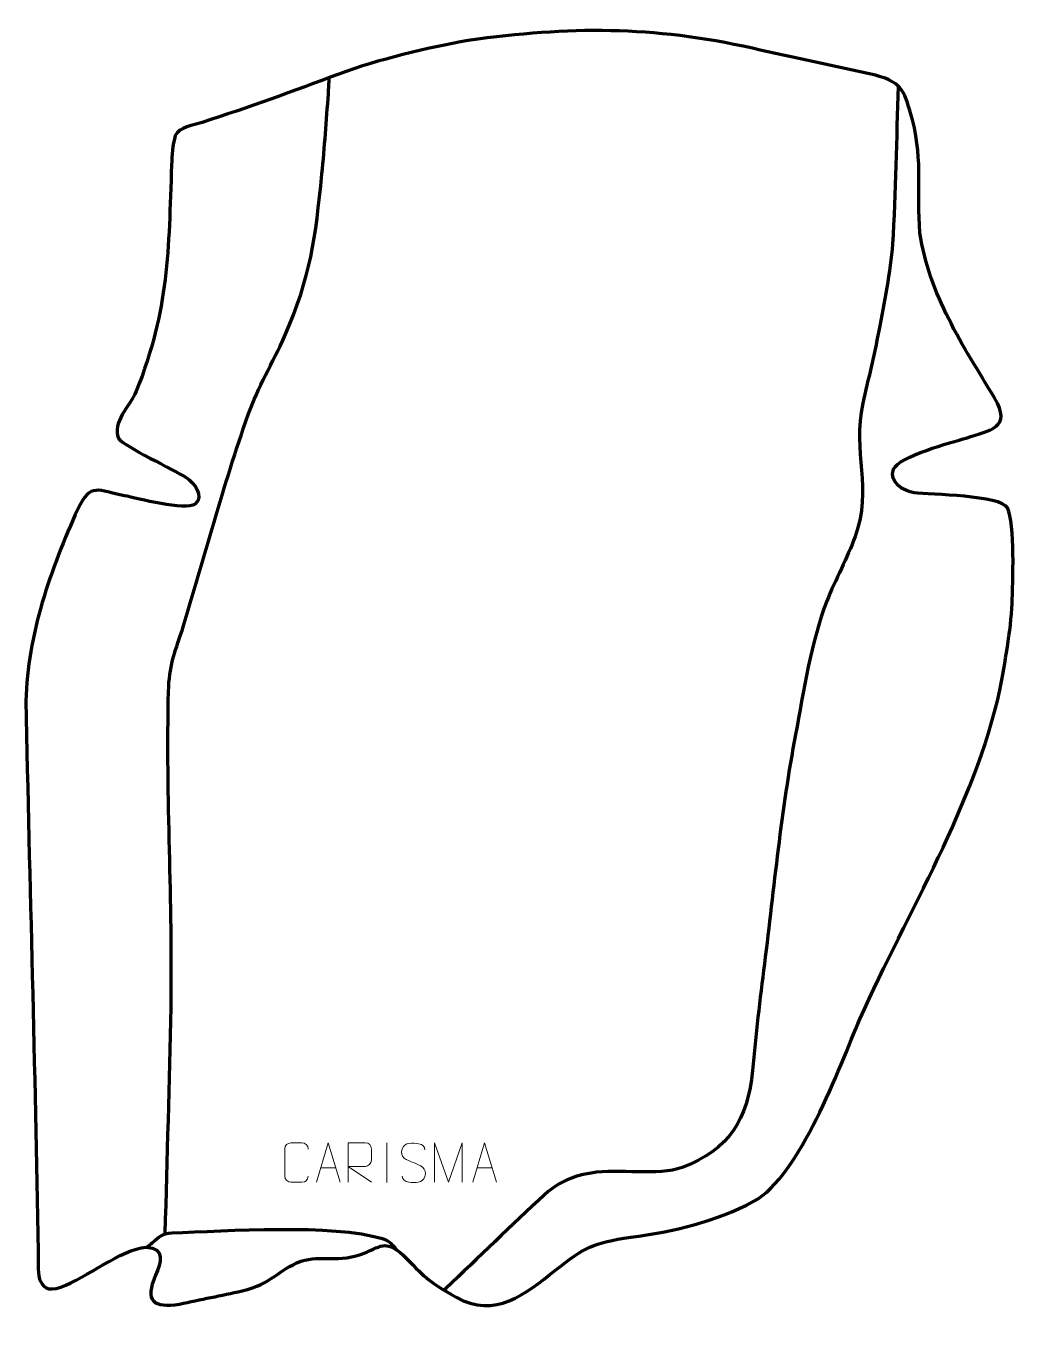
# Model space of a CAD drawing. Header units: millimetres. Extents: x 1119 to 1745, y 97 to 914.
import ezdxf

# ---------------------------------------------------------------- set-up
doc = ezdxf.new("R2010")
doc.units = ezdxf.units.MM
doc.header["$MEASUREMENT"] = 0
doc.layers.add('layer 2', color=7, linetype='Continuous')
doc.layers.add('layer 3', color=7, linetype='Continuous')

msp = doc.modelspace()

# ---------------------------------------------------------------- linework, layer by layer
at = {"layer": 'layer 2', "color": 142, "lineweight": 158}
for points, knots in [([(1207.6556, 150.7156), (1208.887, 198.4444), (1210.403, 246.1667), (1211.2772, 293.9041), (1211.2772, 293.9041), (1212.4529, 360.0504), (1208.0514, 426.4844), (1209.6941, 493.3048), (1209.6941, 493.3048), (1210.1353, 509.7321), (1213.3417, 516.926), (1218.2599, 532.0451), (1218.2599, 532.0451), (1232.3174, 577.6074), (1244.3533, 623.5853), (1260.169, 668.6249), (1260.169, 668.6249), (1266.2447, 685.5712), (1275.719, 701.478), (1283.1288, 717.935), (1283.1288, 717.935), (1299.9007, 756.0293), (1302.6266, 779.9214), (1306.754, 820.6888), (1306.754, 820.6888), (1308.437, 837.5094), (1309.7332, 854.3498), (1310.8214, 871.2184), (1310.8214, 871.2184), (1311.0351, 874.6711), (1311.25, 878.1236), (1311.4645, 881.5762)], [0, 0, 0, 0, 0.11111111, 0.11111111, 0.11111111, 0.11111111, 0.22222222, 0.22222222, 0.22222222, 0.22222222, 0.33333333, 0.33333333, 0.33333333, 0.33333333, 0.44444444, 0.44444444, 0.44444444, 0.44444444, 0.55555556, 0.55555556, 0.55555556, 0.55555556, 0.66666667, 0.66666667, 0.66666667, 0.66666667, 0.77777778, 0.77777778, 0.77777778, 0.77777778, 1, 1, 1, 1]), ([(1671.4212, 876.1292), (1670.1919, 843.0766), (1669.8771, 809.063), (1667.7253, 776.1689), (1667.7253, 776.1689), (1666.6011, 758.9847), (1662.2072, 738.6031), (1659.078, 721.3977), (1659.078, 721.3977), (1656.1937, 705.7218), (1652.4023, 691.116), (1649.0152, 675.6803), (1649.0152, 675.6803), (1642.146, 644.3753), (1655.197, 622.0223), (1644.1255, 591.4555), (1644.1255, 591.4555), (1639.2512, 577.9982), (1631.7509, 564.2314), (1626.2062, 550.5554), (1626.2062, 550.5554), (1616.149, 524.9071), (1611.5952, 493.4246), (1606.4166, 466.1592), (1606.4166, 466.1592), (1597.4225, 418.8047), (1592.647, 369.0697), (1586.75, 321.1118), (1586.75, 321.1118), (1583.9755, 298.5482), (1581.1423, 276.3944), (1579.2072, 253.7214), (1579.2072, 253.7214), (1576.1915, 223.0179), (1564.4596, 203.4406), (1534.6088, 192.4249), (1534.6088, 192.4249), (1519.4267, 186.8225), (1494.8646, 191.7514), (1477.0205, 188.9369), (1477.0205, 188.9369), (1473.6466, 188.4047), (1470.7118, 187.7025), (1467.4305, 186.7773), (1467.4305, 186.7773), (1459.6404, 184.2067), (1453.8147, 180.5672), (1447.6311, 175.2311), (1447.6311, 175.2311), (1426.6166, 155.8137), (1405.9789, 135.6046), (1385.1577, 115.9009), (1385.1577, 115.9009), (1385.1577, 115.9009), (1384.0625, 114.8644), (1384.0625, 114.8644)], [0, 0, 0, 0, 0.06666667, 0.06666667, 0.06666667, 0.06666667, 0.13333333, 0.13333333, 0.13333333, 0.13333333, 0.2, 0.2, 0.2, 0.2, 0.26666667, 0.26666667, 0.26666667, 0.26666667, 0.33333333, 0.33333333, 0.33333333, 0.33333333, 0.4, 0.4, 0.4, 0.4, 0.46666667, 0.46666667, 0.46666667, 0.46666667, 0.53333333, 0.53333333, 0.53333333, 0.53333333, 0.6, 0.6, 0.6, 0.6, 0.66666667, 0.66666667, 0.66666667, 0.66666667, 0.73333333, 0.73333333, 0.73333333, 0.73333333, 0.8, 0.8, 0.8, 0.8, 0.86666667, 0.86666667, 0.86666667, 0.86666667, 1, 1, 1, 1]), ([(1354.4319, 140.0373), (1350.9068, 144.5623), (1348.373, 146.3067), (1345.1229, 147.2849), (1345.1229, 147.2849), (1313.6654, 156.7516), (1246.1278, 152.1439), (1211.8145, 150.8339), (1211.8145, 150.8339), (1205.4259, 150.5837), (1204.4317, 148.9038), (1199.2429, 144.6541), (1199.2429, 144.6541), (1198.1816, 143.7851), (1197.1325, 142.9046), (1196.0815, 142.0233)], [0, 0, 0, 0, 0.2, 0.2, 0.2, 0.2, 0.4, 0.4, 0.4, 0.4, 0.6, 0.6, 0.6, 0.6, 1, 1, 1, 1])]:
    msp.add_open_spline(points, degree=3, knots=knots, dxfattribs=at)
at = {"layer": 'layer 2', "color": 250, "lineweight": 9}
for points, knots in [([(1298.1077, 186.8614), (1297.9679, 184.538), (1296.2907, 183.0584), (1294.143, 183.0476), (1294.143, 183.0476), (1291.8111, 183.048), (1289.4792, 183.048), (1287.1477, 183.0476), (1287.1477, 183.0476), (1285.2227, 182.9422), (1283.2506, 184.8267), (1283.2618, 186.844), (1283.2618, 186.844), (1283.2622, 192.6141), (1283.2622, 198.3838), (1283.2618, 204.1531), (1283.2618, 204.1531), (1283.266, 206.2912), (1285.0127, 208.0104), (1287.1651, 207.9969), (1287.1651, 207.9969), (1289.4908, 207.9969), (1291.8169, 207.9969), (1294.143, 207.9969), (1294.143, 207.9969), (1296.0896, 208.0324), (1298.081, 206.5409), (1298.1077, 204.1033)], [0, 0, 0, 0, 0.125, 0.125, 0.125, 0.125, 0.25, 0.25, 0.25, 0.25, 0.375, 0.375, 0.375, 0.375, 0.5, 0.5, 0.5, 0.5, 0.625, 0.625, 0.625, 0.625, 0.75, 0.75, 0.75, 0.75, 1, 1, 1, 1]), ([(1303.2694, 183.0507), (1303.2694, 183.0507), (1310.6404, 208.0042), (1310.6404, 208.0042), (1310.6404, 208.0042), (1310.6404, 208.0042), (1318.2103, 183.0507), (1318.2103, 183.0507)], [0, 0, 0, 0, 0.33333333, 0.33333333, 0.33333333, 0.33333333, 1, 1, 1, 1]), ([(1323.4078, 183.0507), (1323.4078, 183.0507), (1323.4078, 208.0042), (1323.4078, 208.0042), (1323.4078, 208.0042), (1327.0026, 208.0042), (1330.5981, 208.0042), (1334.1933, 208.0042), (1334.1933, 208.0042), (1336.5186, 207.9665), (1338.0759, 206.4765), (1338.0718, 204.1101), (1338.0718, 204.1101), (1338.0714, 202.0746), (1338.0714, 199.0152), (1338.0718, 196.9792), (1338.0718, 196.9792), (1338.0653, 195.1037), (1336.253, 193.1619), (1334.2435, 193.1428), (1334.2435, 193.1428), (1334.2435, 193.1428), (1323.4078, 193.1428), (1323.4078, 193.1428), (1323.4078, 193.1428), (1323.4078, 193.1428), (1338.0625, 183.0507), (1338.0625, 183.0507)], [0, 0, 0, 0, 0.125, 0.125, 0.125, 0.125, 0.25, 0.25, 0.25, 0.25, 0.375, 0.375, 0.375, 0.375, 0.5, 0.5, 0.5, 0.5, 0.625, 0.625, 0.625, 0.625, 0.75, 0.75, 0.75, 0.75, 1, 1, 1, 1]), ([(1364.7399, 195.5275), (1360.4916, 196.9979), (1355.5835, 198.7937), (1357.5886, 204.314), (1357.5886, 204.314), (1359.0921, 208.4539), (1364.3057, 208.0654), (1367.9093, 207.4643), (1367.9093, 207.4643), (1370.7699, 206.9871), (1371.6346, 205.7739), (1371.9452, 203.6898)], [0, 0, 0, 0, 0.25, 0.25, 0.25, 0.25, 0.5, 0.5, 0.5, 0.5, 1, 1, 1, 1]), ([(1377.8974, 183.0486), (1377.8974, 183.0486), (1377.8974, 208.0065), (1377.8974, 208.0065), (1377.8974, 208.0065), (1377.8974, 208.0065), (1386.8225, 183.0486), (1386.8225, 183.0486), (1386.8225, 183.0486), (1386.8225, 183.0486), (1395.5824, 208.006), (1395.5824, 208.006), (1395.5824, 208.006), (1395.5824, 208.006), (1395.5824, 183.0486), (1395.5824, 183.0486)], [0, 0, 0, 0, 0.2, 0.2, 0.2, 0.2, 0.4, 0.4, 0.4, 0.4, 0.6, 0.6, 0.6, 0.6, 1, 1, 1, 1]), ([(1402.2694, 183.0507), (1402.2694, 183.0507), (1409.6404, 208.0042), (1409.6404, 208.0042), (1409.6404, 208.0042), (1409.6404, 208.0042), (1417.2103, 183.0507), (1417.2103, 183.0507)], [0, 0, 0, 0, 0.33333333, 0.33333333, 0.33333333, 0.33333333, 1, 1, 1, 1]), ([(1364.7399, 195.5274), (1368.7585, 193.8807), (1373.788, 191.9924), (1371.954, 186.6321), (1371.954, 186.6321), (1370.4942, 182.3657), (1365.5834, 182.6224), (1361.8573, 183.1771), (1361.8573, 183.1771), (1359.1073, 183.5869), (1357.8864, 184.8004), (1357.5084, 186.9126)], [0, 0, 0, 0, 0.25, 0.25, 0.25, 0.25, 0.5, 0.5, 0.5, 0.5, 1, 1, 1, 1])]:
    msp.add_open_spline(points, degree=3, knots=knots, dxfattribs=at)
for points in [[(1347.7399, 208.0145), (1347.7399, 208.0145), (1347.7399, 183.0404), (1347.7399, 183.0404)], [(1305.992, 192.3001), (1305.992, 192.3001), (1315.4877, 192.3001), (1315.4877, 192.3001)], [(1404.992, 192.3001), (1404.992, 192.3001), (1414.4877, 192.3001), (1414.4877, 192.3001)]]:
    msp.add_open_spline(points, degree=3, dxfattribs=at)
at = {"layer": 'layer 3', "color": 242, "lineweight": 158}
msp.add_open_spline([(1230.8995, 853.2449), (1260.1587, 862.6112), (1288.6454, 872.9776), (1317.3815, 883.7991), (1317.3815, 883.7991), (1342.1127, 893.0144), (1373.3421, 900.3093), (1399.3972, 905.0707), (1399.3972, 905.0707), (1463.4963, 913.9361), (1515.7729, 914.2798), (1579.2427, 900.0938), (1579.2427, 900.0938), (1605.1284, 894.33), (1631.2666, 888.9376), (1657.0768, 883.0909), (1657.0768, 883.0909), (1675.091, 878.1212), (1675.4708, 871.8608), (1680.4928, 854.7833), (1680.4928, 854.7833), (1687.1989, 827.0307), (1683.0369, 810.0382), (1685.1548, 783.4662), (1685.1548, 783.4662), (1690.8557, 744.8543), (1712.3334, 711.6303), (1732.4043, 679.1519), (1732.4043, 679.1519), (1743.5092, 660.0269), (1729.9732, 658.6366), (1714.4031, 653.6847), (1714.4031, 653.6847), (1705.2152, 650.8529), (1671.733, 642.3113), (1668.439, 633.877), (1668.439, 633.877), (1665.2947, 625.8262), (1674.74, 620.1564), (1681.5696, 618.9112), (1681.5696, 618.9112), (1691.8617, 617.8415), (1736.1897, 617.608), (1740.587, 609.4488), (1740.587, 609.4488), (1745.3958, 599.3134), (1743.8945, 562.1488), (1743.5326, 549.0873), (1743.5326, 549.0873), (1742.529, 531.8039), (1738.9756, 511.4391), (1735.7997, 494.291), (1735.7997, 494.291), (1719.2696, 420.6275), (1677.6909, 354.8031), (1647.2159, 286.2106), (1647.2159, 286.2106), (1633.9691, 255.5246), (1609.2227, 187.0352), (1580.1125, 171.0361), (1580.1125, 171.0361), (1555.2201, 158.1089), (1529.7917, 151.9242), (1502.1696, 148.3961), (1502.1696, 148.3961), (1478.1332, 144.6227), (1472.8246, 142.0345), (1454.6032, 127.535), (1454.6032, 127.535), (1435.4891, 112.3894), (1416.3304, 96.5441), (1391.6109, 110.4718), (1391.6109, 110.4718), (1375.3843, 119.7272), (1372.7397, 121.8402), (1359.9295, 135.3791), (1359.9295, 135.3791), (1349.2899, 145.2215), (1346.783, 144.5995), (1335.2119, 138.9212), (1335.2119, 138.9212), (1316.1507, 131.1027), (1306.9293, 137.6766), (1293.432, 133.1027), (1293.432, 133.1027), (1278.942, 127.697), (1275.6693, 118.9165), (1256.2177, 114.4317), (1256.2177, 114.4317), (1243.1205, 111.4857), (1229.8436, 108.9041), (1216.6873, 106.0857), (1216.6873, 106.0857), (1199.9656, 103.4585), (1194.3721, 107.9168), (1201.5457, 124.3756), (1201.5457, 124.3756), (1204.9114, 132.0975), (1207.6882, 141.3939), (1195.6086, 142.0541), (1195.6086, 142.0541), (1179.1243, 140.6647), (1157.8683, 122.5393), (1141.6218, 116.8253), (1141.6218, 116.8253), (1124.756, 110.8934), (1127.3629, 128.7732), (1127.2047, 139.322), (1127.2047, 139.322), (1125.3272, 255.4058), (1121.7782, 371.4482), (1119.4265, 487.5209), (1119.4265, 487.5209), (1120.2296, 528.6709), (1135.3697, 571.5689), (1152.3158, 608.7382), (1152.3158, 608.7382), (1160.4817, 625.8604), (1165.0107, 620.3926), (1181.8332, 617.2127), (1181.8332, 617.2127), (1189.9046, 615.5224), (1220.5733, 607.4758), (1226.3561, 611.919), (1226.3561, 611.919), (1232.6975, 616.7914), (1225.9047, 625.3862), (1220.8985, 628.7296), (1220.8985, 628.7296), (1213.7077, 633.1011), (1180.9211, 649.0039), (1178.1585, 653.2383), (1178.1585, 653.2383), (1173.6286, 663.9659), (1185.1312, 673.3305), (1189.2809, 683.2411), (1189.2809, 683.2411), (1210.0245, 735.5359), (1209.6657, 771.8717), (1211.6406, 826.4859), (1211.6406, 826.4859), (1211.8656, 832.7095), (1212.2, 838.9125), (1213.9853, 844.9103), (1213.9853, 844.9103), (1216.4963, 850.2606), (1225.498, 851.5855), (1230.8995, 853.2449)], degree=3, knots=[0, 0, 0, 0, 0.02631579, 0.02631579, 0.02631579, 0.02631579, 0.05263158, 0.05263158, 0.05263158, 0.05263158, 0.07894737, 0.07894737, 0.07894737, 0.07894737, 0.10526316, 0.10526316, 0.10526316, 0.10526316, 0.13157895, 0.13157895, 0.13157895, 0.13157895, 0.15789474, 0.15789474, 0.15789474, 0.15789474, 0.18421053, 0.18421053, 0.18421053, 0.18421053, 0.21052632, 0.21052632, 0.21052632, 0.21052632, 0.23684211, 0.23684211, 0.23684211, 0.23684211, 0.26315789, 0.26315789, 0.26315789, 0.26315789, 0.28947368, 0.28947368, 0.28947368, 0.28947368, 0.31578947, 0.31578947, 0.31578947, 0.31578947, 0.34210526, 0.34210526, 0.34210526, 0.34210526, 0.36842105, 0.36842105, 0.36842105, 0.36842105, 0.39473684, 0.39473684, 0.39473684, 0.39473684, 0.42105263, 0.42105263, 0.42105263, 0.42105263, 0.44736842, 0.44736842, 0.44736842, 0.44736842, 0.47368421, 0.47368421, 0.47368421, 0.47368421, 0.5, 0.5, 0.5, 0.5, 0.52631579, 0.52631579, 0.52631579, 0.52631579, 0.55263158, 0.55263158, 0.55263158, 0.55263158, 0.57894737, 0.57894737, 0.57894737, 0.57894737, 0.60526316, 0.60526316, 0.60526316, 0.60526316, 0.63157895, 0.63157895, 0.63157895, 0.63157895, 0.65789474, 0.65789474, 0.65789474, 0.65789474, 0.68421053, 0.68421053, 0.68421053, 0.68421053, 0.71052632, 0.71052632, 0.71052632, 0.71052632, 0.73684211, 0.73684211, 0.73684211, 0.73684211, 0.76315789, 0.76315789, 0.76315789, 0.76315789, 0.78947368, 0.78947368, 0.78947368, 0.78947368, 0.81578947, 0.81578947, 0.81578947, 0.81578947, 0.84210526, 0.84210526, 0.84210526, 0.84210526, 0.86842105, 0.86842105, 0.86842105, 0.86842105, 0.89473684, 0.89473684, 0.89473684, 0.89473684, 0.92105263, 0.92105263, 0.92105263, 0.92105263, 0.94736842, 0.94736842, 0.94736842, 0.94736842, 1, 1, 1, 1], dxfattribs=at)

doc.saveas('drawing.dxf')
